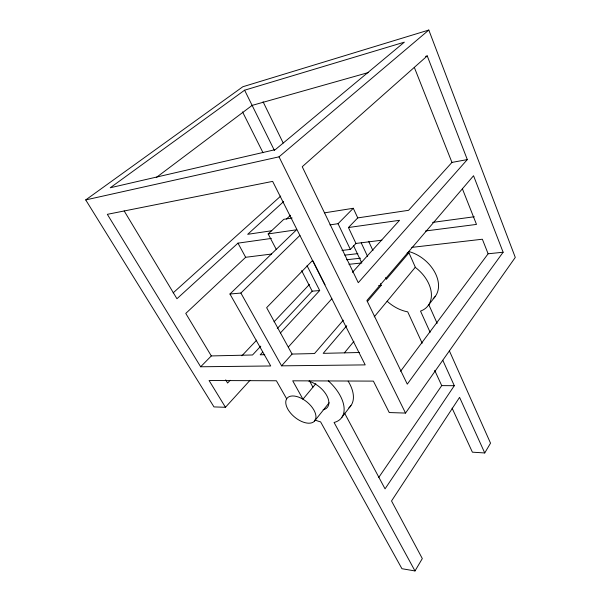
<?xml version="1.0" encoding="UTF-8"?>
<svg xmlns="http://www.w3.org/2000/svg" width="601" height="601" viewBox="0 0 601 601"><rect width="100%" height="100%" fill="white"/><g stroke="black" fill="none" stroke-linecap="round" stroke-linejoin="round"><path stroke-width="0.9" d="M314.954 419.956A36.616 20.607 39.5 0 0 319.379 421.534L320.611 421.887L401.941 568.704L414.998 570.95L422.315 558.569L391.529 500.971L459.57 397.351L484.744 452.959L472.401 452.177L452.102 408.139M484.744 452.959L490.529 443.17L449.338 350.759M442.787 360.277L454.296 385.707L385.046 488.853L344.561 413.12M378.72 477.472L441.72 385.617L454.296 385.707M315.848 383.678L302.949 399.184L292.717 380.816L373.386 381.109L389.245 412.549L405.525 413.075L515.282 257.416L428.813 30.05L242.834 86.747L85.718 199.915L213.979 406.915L225.458 407.283L250.008 380.32M503.12 252.232L407.283 384.144L366.888 300.53L473.55 175.74L503.12 252.232L488.125 253.78L400.589 371.245M341.736 417.515L350.931 405.607M428.295 305.413L435.364 296.248M314.593 420.993L329.153 402.76M344.403 352.855L353.944 341.338M374.205 316.87L415.336 267.22L408.95 252.818L407.087 253.029M346.754 325.727L323.195 353.35L359.481 352.509M367.294 301.657L381.184 285.37L380.388 283.664M408.95 252.818L386.323 279.345L385.534 277.654M343.329 320.168L314.518 353.546L292.063 354.064L281.591 365.844L240.888 293.048L229.95 294.017L270.698 365.971L200.659 366.775L107.339 214.332L272.636 181.382L365.205 364.89L281.591 365.844M467.308 159.581L358.271 282.695L302.235 166.725L427.243 55.916L467.308 159.581L451.952 162.42L408.59 210.312L357.753 217.9L348.43 227.531L355.965 243.45L350.36 249.43L341.999 250.437M288.48 346.882L331.857 298.75M352.411 272.358L399.545 220.304L348.43 227.531M262.712 352.066L260.18 354.8L264.748 354.695M280.442 332.924L319.702 290.538L307.051 265.695M230.145 380.298L227.599 383.025L225.698 379.87M260.774 346.153L252.518 354.981L211.312 355.935L200.659 366.775M277.279 328.507L312.189 291.177L319.702 290.538M241.872 355.784L256.665 340.158M274.033 321.813L309.417 284.453M312.588 260.443L266.634 307.667L292.063 354.064M329.919 224.887L338.055 223.7L353.283 208.277L357.753 217.9M240.888 293.048L299.922 235.404M229.95 294.017L296.563 229.777L268.166 233.932L276.355 249.588M271.607 254.035L245.666 257.288L185.769 313.429L211.312 355.935M286.459 219.057L290.531 215.241M268.166 233.932L283.815 219.312L292.154 217.99M271.351 238.432L237.973 243.15L176.942 298.735L124.174 210.936M283.642 201.568L247.672 234.322L271.72 230.739M173.148 292.875L280.727 196.061M85.718 199.915L279.022 156.838L428.813 30.05M156.283 177.505L252.127 105.393L368.308 72.571M244.615 90.195L110.253 187.767L275.311 149.641L404.338 42.168L244.615 90.195L274.454 150.535M425.493 56.411L427.243 55.916M324.57 212.837L353.283 208.277M432.57 222.408L474.287 216.751M425.553 230.972L476.495 224.413L462.387 188.774M355.965 243.45L381.905 240.19M344.846 255.14L357.858 253.63M411.745 247.394L482.363 239.221L488.125 253.78M346.582 259.752L360.54 258.205M348.971 264.312L361.84 262.945M378.653 285.58L381.184 285.37M312.58 386.961L312.941 387.172L309.47 380.824M225.458 407.283L209.073 380.516L276.392 380.764L286.662 398.816M414.998 570.95L334.066 422.465L334.997 422.21A36.616 20.607 39.5 0 0 328.274 380.831M237.973 243.15L245.666 257.288M301.627 270.63L312.189 291.177M312.941 260.902L325.006 284.821M242.541 111.906L263.02 152.737M279.022 156.838L405.525 413.075M263.073 101.764L283.176 143.023M338.055 223.7L350.36 249.43M353.546 245.659L361.547 262.502M361.239 242.909L367.624 256.499M368.631 241.301L372.958 250.602M422.18 343.224L407.718 311.844L406.569 311.618A32.086 22.072 39.5 0 1 387.127 301.229M434.688 370.359L441.72 385.617M430.121 332.293L420.527 311.1L421.436 310.747A32.086 22.072 39.5 0 0 415.141 267.265M428.746 304.549L437.137 323.376M414.299 67.335L451.952 162.42M408.748 251.503A31.718 22.139 39.5 0 1 435.086 272.779A31.718 22.139 39.5 0 1 433.186 298.674M348.137 381.132A36.135 20.817 39.5 0 1 348.85 407.854M308.891 381.237A19.037 10.705 39.5 0 1 325.667 393.738A19.037 10.705 39.5 0 1 326.674 408.056L326.26 408.395A19.037 10.705 39.5 0 1 323.135 409.702M303.332 399.402L302.581 398.966A17.857 9.751 39.5 0 0 288.21 397.201A17.857 9.751 39.5 0 0 287.804 409.116L288.187 409.777A17.857 9.751 39.5 0 0 308.659 423.209A17.857 9.751 39.5 0 0 314.045 410.31L313.662 409.634A17.857 9.751 39.5 0 0 303.332 399.402"/></g></svg>
